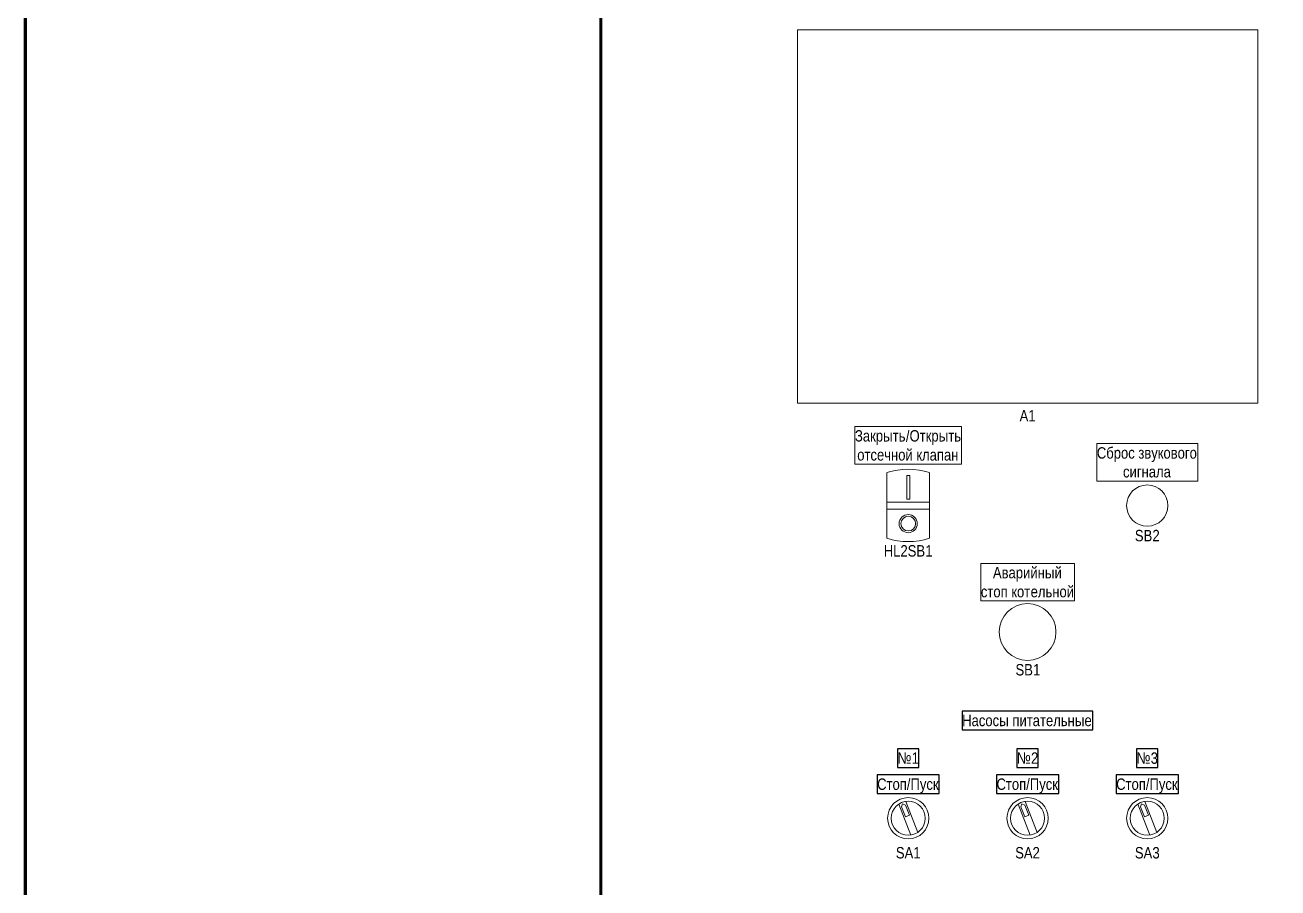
# Model space of a CAD drawing. Header units: millimetres. Extents: x -6000 to 26000, y -6000 to 26000.
# Drawn here: x 20 to 142.6, y -2048.5 to -1964.1 of the extents above; entities that cross this region are included whole.
import ezdxf

# ---------------------------------------------------------------- set-up
doc = ezdxf.new("R2010")
doc.units = ezdxf.units.MM
doc.header["$MEASUREMENT"] = 0
for name, color, linetype, lineweight in [('0_Ном._пера__246', 7, 'Continuous', 100), ('Чертеж и Рисунок_Ном._пера__1', 7, 'Continuous', 15), ('Чертеж и Рисунок_Ном._пера__21', 7, 'Continuous', 30), ('Чертеж и Рисунок_Ном._пера__41', 7, 'Continuous', 60)]:
    doc.layers.add(name, color=color, linetype=linetype, lineweight=lineweight)
doc.styles.add('СГЕНЕРИР_СТИЛЬ_1', font='ARIALN.TTF')

msp = doc.modelspace()

# ---------------------------------------------------------------- linework, layer by layer
at = {"layer": '0_Ном._пера__246', "color": 7, "linetype": 'Continuous', "lineweight": 100, "flags": 128}
msp.add_lwpolyline([(415, -2191.02), (415, -1904.02), (20, -1904.02), (20, -2191.02)], close=True, dxfattribs=at)
at = {"layer": 'Чертеж и Рисунок_Ном._пера__1', "color": 7, "linetype": 'Continuous', "lineweight": 15}
for p, q in [((95.59, -1964.62), (140.64, -1964.62)), ((95.59, -2001.13), (95.59, -1964.62)), ((140.64, -1964.62), (140.64, -2001.13)), ((140.64, -2001.13), (95.59, -2001.13)), ((111.64, -2003.42), (101.22, -2003.42)), ((101.22, -2003.42), (101.22, -2007.09)), ((111.64, -2007.09), (111.64, -2003.42)), ((134.76, -2005.08), (124.89, -2005.08)), ((124.89, -2005.08), (124.89, -2008.74)), ((134.76, -2008.74), (134.76, -2005.08)), ((101.22, -2007.09), (111.64, -2007.09)), ((104.34, -2007.92), (104.34, -2014.32)), ((106.28, -2008.19), (106.58, -2008.19)), ((106.28, -2010.52), (106.28, -2008.19)), ((106.58, -2008.19), (106.58, -2010.52)), ((108.52, -2014.32), (108.52, -2007.92)), ((124.89, -2008.74), (134.76, -2008.74)), ((104.34, -2010.8), (108.52, -2010.8)), ((104.34, -2011.48), (104.34, -2010.8)), ((106.58, -2010.52), (106.28, -2010.52)), ((108.52, -2010.8), (108.52, -2011.48)), ((108.52, -2011.48), (104.34, -2011.48)), ((122.69, -2016.8), (113.54, -2016.8)), ((113.54, -2016.8), (113.54, -2020.47)), ((122.69, -2020.47), (122.69, -2016.8)), ((113.54, -2020.47), (122.69, -2020.47)), ((106.18, -2040.07), (107.36, -2043.11)), ((117.86, -2040.07), (119.05, -2043.11)), ((129.57, -2040.07), (130.76, -2043.11)), ((105.5, -2040.34), (106.68, -2043.37)), ((105.76, -2040.59), (105.88, -2040.32)), ((106.15, -2041.58), (105.76, -2040.59)), ((105.88, -2040.32), (106.15, -2040.43)), ((106.15, -2040.43), (106.54, -2041.43)), ((106.54, -2041.43), (106.15, -2041.58)), ((117.18, -2040.34), (118.36, -2043.37)), ((117.44, -2040.59), (117.56, -2040.32)), ((117.83, -2041.58), (117.44, -2040.59)), ((117.56, -2040.32), (117.83, -2040.43)), ((117.83, -2040.43), (118.22, -2041.43)), ((118.22, -2041.43), (117.83, -2041.58)), ((128.89, -2040.34), (130.07, -2043.37)), ((129.16, -2040.59), (129.27, -2040.32)), ((129.54, -2041.58), (129.16, -2040.59)), ((129.27, -2040.32), (129.54, -2040.43)), ((129.54, -2040.43), (129.93, -2041.43)), ((129.93, -2041.43), (129.54, -2041.58))]:
    msp.add_line(p, q, dxfattribs=at)
for centre, radius in [((129.82, -2011.14), 2.02), ((106.43, -2012.9), 0.89), ((106.43, -2012.9), 0.723), ((118.11, -2023.5), 2.78), ((106.43, -2041.72), 2.02), ((106.43, -2041.72), 1.67), ((118.11, -2041.72), 2.02), ((118.11, -2041.72), 1.67), ((129.82, -2041.72), 2.02), ((129.82, -2041.72), 1.67)]:
    msp.add_circle(centre, radius, dxfattribs=at)
for centre, start, end in [((106.43, -2014.34), 71.9986, 108.0014), ((106.43, -2007.9), 251.9986, 288.0014)]:
    msp.add_arc(centre, 6.76, start, end, dxfattribs=at)
at = {"layer": 'Чертеж и Рисунок_Ном._пера__21', "color": 7, "linetype": 'Continuous', "lineweight": 30}
for p, q in [((124.51, -2031.24), (111.71, -2031.24)), ((111.71, -2031.24), (111.71, -2033.07)), ((124.51, -2033.07), (124.51, -2031.24)), ((111.71, -2033.07), (124.51, -2033.07)), ((107.48, -2034.92), (105.38, -2034.92)), ((105.38, -2034.92), (105.38, -2036.75)), ((107.48, -2036.75), (107.48, -2034.92)), ((119.16, -2034.92), (117.06, -2034.92)), ((117.06, -2034.92), (117.06, -2036.75)), ((119.16, -2036.75), (119.16, -2034.92)), ((130.87, -2034.92), (128.77, -2034.92)), ((128.77, -2034.92), (128.77, -2036.75)), ((130.87, -2036.75), (130.87, -2034.92)), ((109.47, -2037.47), (103.39, -2037.47)), ((103.39, -2037.47), (103.39, -2039.31)), ((105.38, -2036.75), (107.48, -2036.75)), ((109.47, -2039.31), (109.47, -2037.47)), ((121.16, -2037.47), (115.07, -2037.47)), ((115.07, -2037.47), (115.07, -2039.31)), ((117.06, -2036.75), (119.16, -2036.75)), ((121.16, -2039.31), (121.16, -2037.47)), ((132.87, -2037.47), (126.78, -2037.47)), ((126.78, -2037.47), (126.78, -2039.31)), ((128.77, -2036.75), (130.87, -2036.75)), ((132.87, -2039.31), (132.87, -2037.47)), ((103.39, -2039.31), (109.47, -2039.31)), ((115.07, -2039.31), (121.16, -2039.31)), ((126.78, -2039.31), (132.87, -2039.31))]:
    msp.add_line(p, q, dxfattribs=at)
at = {"layer": 'Чертеж и Рисунок_Ном._пера__41', "color": 7, "linetype": 'Continuous', "lineweight": 60}
msp.add_line((76.36, -1927.9), (76.36, -2178.44), dxfattribs=at)

# ---------------------------------------------------------------- texts
at = {"layer": 'Чертеж и Рисунок_Ном._пера__1', "color": 7, "linetype": 'Continuous', "lineweight": 15, "char_height": 1.1134, "attachment_point": 7, "style": 'СГЕНЕРИР_СТИЛЬ_1'}
for s, insert in [('\\A1;{\\pql;\\fArial Narrow|b0|i0|c204|p34;A1}', (117.33, -2002.91)), ('\\A1;{\\pql;\\fArial Narrow|b0|i0|c204|p34;Закрыть}', (101.22, -2005.21)), ('\\A1;{\\pql;\\fArial Narrow|b0|i0|c204|p34;/}', (106.2, -2004.92)), ('\\A1;{\\pql;\\fArial Narrow|b0|i0|c204|p34;Открыть}', (106.56, -2005.21)), ('\\A1;{\\pql;\\fArial Narrow|b0|i0|c204|p34;отсечной клапан}', (101.44, -2006.75)), ('\\A1;{\\pql;\\fArial Narrow|b0|i0|c204|p34;Сброс звукового}', (124.89, -2006.88)), ('\\A1;{\\pql;\\fArial Narrow|b0|i0|c204|p34;сигнала}', (127.45, -2008.4)), ('\\A1;{\\pql;\\fArial Narrow|b0|i0|c204|p34;SB}', (128.61, -2014.65)), ('\\A1;{\\pql;\\fArial Narrow|b0|i0|c204|p34;2}', (130.33, -2014.63)), ('\\A1;{\\pql;\\fArial Narrow|b0|i0|c204|p34;HL2SB}', (104.04, -2016.14)), ('\\A1;{\\pql;\\fArial Narrow|b0|i0|c204|p34;1}', (108.11, -2016.12)), ('\\A1;{\\pql;\\fArial Narrow|b0|i0|c204|p34;Аварийный}', (114.72, -2018.59)), ('\\A1;{\\pql;\\fArial Narrow|b0|i0|c204|p34;стоп кот}', (113.54, -2020.13)), ('\\A1;{\\pql;\\fArial Narrow|b0|i0|c204|p34;ельной}', (118.41, -2020.13)), ('\\A1;{\\pql;\\fArial Narrow|b0|i0|c204|p34;SB}', (116.93, -2027.77)), ('\\A1;{\\pql;\\fArial Narrow|b0|i0|c204|p34;1}', (118.65, -2027.75)), ('\\A1;{\\pql;\\fArial Narrow|b0|i0|c204|p34;Насосы питательные}', (111.71, -2032.73)), ('\\A1;{\\pql;\\fArial Narrow|b0|i0|c204|p34;№}', (105.38, -2036.39)), ('\\A1;{\\pql;\\fArial Narrow|b0|i0|c204|p34;1}', (106.77, -2036.39)), ('\\A1;{\\pql;\\fArial Narrow|b0|i0|c204|p34;№}', (117.06, -2036.39)), ('\\A1;{\\pql;\\fArial Narrow|b0|i0|c204|p34;2}', (118.45, -2036.39)), ('\\A1;{\\pql;\\fArial Narrow|b0|i0|c204|p34;№}', (128.77, -2036.39)), ('\\A1;{\\pql;\\fArial Narrow|b0|i0|c204|p34;3}', (130.16, -2036.41)), ('\\A1;{\\pql;\\fArial Narrow|b0|i0|c204|p34;Стоп/Пуск}', (103.39, -2039.28)), ('\\A1;{\\pql;\\fArial Narrow|b0|i0|c204|p34;Стоп/Пуск}', (115.07, -2039.28)), ('\\A1;{\\pql;\\fArial Narrow|b0|i0|c204|p34;Стоп/Пуск}', (126.78, -2039.28)), ('\\A1;{\\pql;\\fArial Narrow|b0|i0|c204|p34;S}', (105.22, -2045.67)), ('\\A1;{\\pql;\\fArial Narrow|b0|i0|c204|p34;A}', (106.07, -2045.65)), ('\\A1;{\\pql;\\fArial Narrow|b0|i0|c204|p34;1}', (106.93, -2045.65)), ('\\A1;{\\pql;\\fArial Narrow|b0|i0|c204|p34;S}', (116.9, -2045.67)), ('\\A1;{\\pql;\\fArial Narrow|b0|i0|c204|p34;A2}', (117.75, -2045.65)), ('\\A1;{\\pql;\\fArial Narrow|b0|i0|c204|p34;SA}', (128.61, -2045.67)), ('\\A1;{\\pql;\\fArial Narrow|b0|i0|c204|p34;3}', (130.33, -2045.67))]:
    msp.add_mtext(s, dxfattribs=dict(at, insert=insert))

doc.saveas('drawing.dxf')
